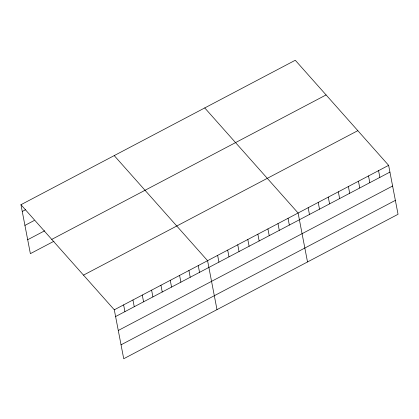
<?xml version="1.0" encoding="UTF-8"?>
<svg xmlns="http://www.w3.org/2000/svg" width="419" height="419" viewBox="0 0 419 419"><rect width="100%" height="100%" fill="white"/><g stroke="black" fill="none" stroke-linecap="round" stroke-linejoin="round"><path stroke-width="0.63" d="M20.95 204.718L295.275 60.257L388.628 165.343L398.05 214.282L123.725 358.743L114.298 309.803L20.95 204.718L30.372 253.657L53.967 241.234M22.249 211.464L25.543 209.73M24.931 225.391L34.258 220.478M27.691 239.731L44.702 230.775M51.757 239.396L326.082 94.935M83.496 275.126L357.821 130.665M114.298 309.803L388.628 165.343M115.597 316.555L389.927 172.094M118.278 330.476L392.608 186.015M121.044 344.821L395.368 200.361M204.75 107.929L298.098 213.014L307.52 261.954M114.219 155.601L207.573 260.686L216.995 309.625M378.567 170.643L379.865 177.389M368.511 175.938L369.809 182.684M358.449 181.233L359.748 187.984M348.393 186.534L349.692 193.279M338.332 191.829L339.631 198.575M328.276 197.124L329.575 203.875M318.215 202.424L319.514 209.17M308.159 207.719L309.458 214.465M288.042 218.315L289.34 225.061M277.98 223.61L279.279 230.356M267.924 228.905L269.223 235.656M257.863 234.205L259.162 240.951M247.807 239.5L249.106 246.246M237.746 244.796L239.045 251.547M227.69 250.096L228.989 256.842M217.629 255.391L218.928 262.137M198.245 265.599L199.544 272.345M188.917 270.512L190.216 277.258M179.589 275.424L180.888 282.17M170.261 280.332L171.56 287.083M160.933 285.245L162.237 291.996M151.61 290.158L152.909 296.903M142.282 295.07L143.581 301.816M132.954 299.983L134.253 306.729M123.626 304.891L124.925 311.642"/></g></svg>
